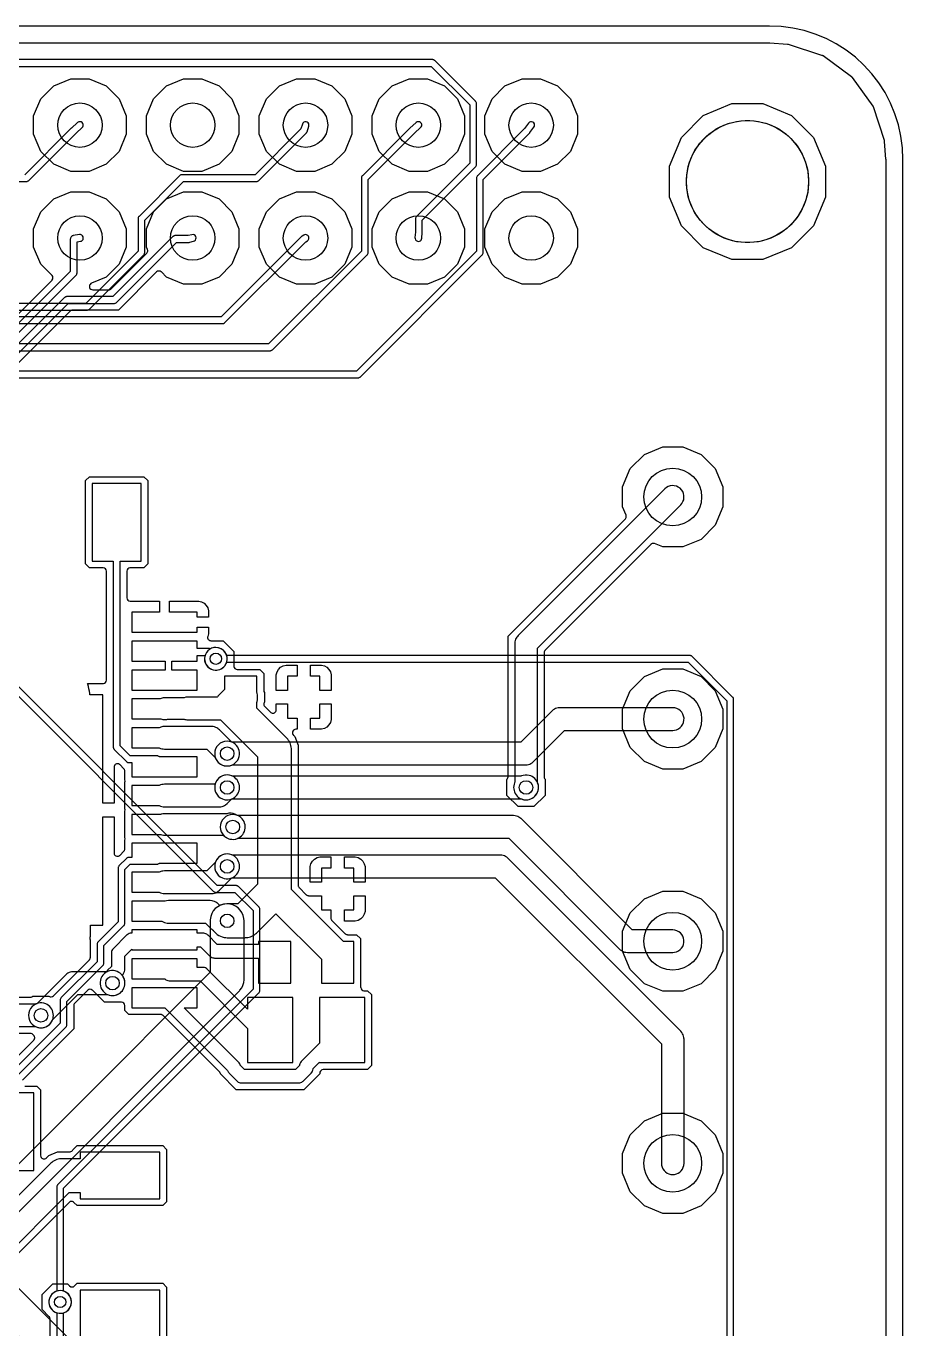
# Model space of a CAD drawing. Header units: inches. Extents: x 0 to 2.56, y 0 to 2.2.
# Drawn here: x 1.782 to 2.559, y 1.05 to 2.205 of the extents above; entities that cross this region are included whole.
import ezdxf

# ---------------------------------------------------------------- set-up
doc = ezdxf.new("R2010")
doc.units = ezdxf.units.IN

msp = doc.modelspace()

# ---------------------------------------------------------------- linework, layer by layer
at = {"layer": '16_copper_24V'}
msp.add_lwpolyline([(2.0099, 0.8513), (1.7412, 1.12), (1.9706, 1.3494), (1.971, 1.3498), (1.9714, 1.3502, 0.172152), (1.975, 1.3596), (1.975, 1.3597), (1.975, 1.3598), (1.975, 1.36), (1.975, 1.4118), (1.9749, 1.4138, 0.906837), (1.945, 1.4128), (1.945, 1.4118), (1.945, 1.3662), (1.7101, 1.1313), (1.7101, 1.1313, 0.453094), (1.7101, 1.1087), (1.7101, 1.1087), (1.9887, 0.8301)], format="xyb", dxfattribs=at)
at = {"layer": '16_copper_GPIO12_PWM0'}
msp.add_lwpolyline([(1.614, 2.067), (1.782, 2.067), (1.7823, 2.067), (1.7827, 2.0671, 0.087654), (1.7836, 2.0675), (1.7838, 2.0677), (1.7841, 2.0679), (1.8261, 2.1098), (1.8315, 2.1147), (1.8321, 2.1153, 0.866052), (1.8275, 2.1192), (1.822, 2.1142), (1.8219, 2.1142), (1.8219, 2.1141), (1.7808, 2.073)], format="xyb", dxfattribs=at)
at = {"layer": '16_copper_GPIO16'}
msp.add_lwpolyline([(1.3955, 1.953), (1.836, 1.953), (1.8363, 1.953), (1.8367, 1.9531, 0.087654), (1.8376, 1.9535), (1.8378, 1.9537), (1.8381, 1.9539), (1.8861, 2.0019), (1.8863, 2.0021), (1.8865, 2.0024, 0.087651), (1.8869, 2.0034), (1.887, 2.0037), (1.887, 2.004), (1.887, 2.0328), (1.9212, 2.067), (1.986, 2.067), (1.9863, 2.067), (1.9867, 2.0671, 0.087654), (1.9876, 2.0675), (1.9878, 2.0677), (1.9881, 2.0679), (2.0301, 2.1099), (2.0303, 2.1101), (2.0305, 2.1104, 0.019243), (2.0306, 2.1106), (2.0307, 2.1108), (2.0309, 2.1111), (2.0324, 2.116), (2.0325, 2.1169, 0.866042), (2.0267, 2.1178), (2.0254, 2.1136), (1.9848, 2.073), (1.92, 2.073), (1.9197, 2.073), (1.9193, 2.0729, 0.087654), (1.9184, 2.0725), (1.9182, 2.0723), (1.9179, 2.0721), (1.8819, 2.0361), (1.8817, 2.0359), (1.8815, 2.0356, 0.087651), (1.8811, 2.0346), (1.881, 2.0343), (1.881, 2.034), (1.881, 2.0052), (1.8348, 1.959), (1.3955, 1.959)], format="xyb", dxfattribs=at)
at = {"layer": '16_copper_GPIO19'}
msp.add_lwpolyline([(1.4832, 1.941), (1.956, 1.941), (1.9563, 1.941), (1.9567, 1.9411, 0.087654), (1.9576, 1.9415), (1.9578, 1.9417), (1.9581, 1.9419), (2.0299, 2.0136), (2.0311, 2.0144), (2.0317, 2.0149), (2.0322, 2.0156, 0.548403), (2.0296, 2.0199), (2.0287, 2.0198), (2.028, 2.0195), (2.0264, 2.0186), (2.0262, 2.0184), (2.0259, 2.0181), (1.9548, 1.947), (1.482, 1.947)], format="xyb", dxfattribs=at)
at = {"layer": '16_copper_GPIO20'}
msp.add_lwpolyline([(1.4772, 1.917), (1.998, 1.917), (1.9983, 1.917), (1.9987, 1.9171, 0.087654), (1.9996, 1.9175), (1.9998, 1.9177), (2.0001, 1.9179), (2.0841, 2.0019), (2.0843, 2.0021), (2.0845, 2.0024, 0.087651), (2.0849, 2.0034), (2.085, 2.0037), (2.085, 2.004), (2.085, 2.0688), (2.1261, 2.1098), (2.1315, 2.1147), (2.1321, 2.1153, 0.866052), (2.1275, 2.1192), (2.122, 2.1142), (2.1219, 2.1142), (2.1219, 2.1141), (2.0799, 2.0721), (2.0797, 2.0719), (2.0795, 2.0716, 0.087651), (2.0791, 2.0706), (2.079, 2.0703), (2.079, 2.07), (2.079, 2.0052), (1.9968, 1.923), (1.476, 1.923)], format="xyb", dxfattribs=at)
at = {"layer": '16_copper_GPIO21'}
msp.add_lwpolyline([(1.5995, 1.893), (2.076, 1.893), (2.0763, 1.893), (2.0767, 1.8931, 0.087654), (2.0776, 1.8935), (2.0778, 1.8937), (2.0781, 1.8939), (2.1861, 2.0019), (2.1863, 2.0021), (2.1865, 2.0024, 0.087651), (2.1869, 2.0034), (2.187, 2.0037), (2.187, 2.004), (2.187, 2.0688), (2.2281, 2.1099), (2.2283, 2.1101), (2.2284, 2.1103), (2.232, 2.1152), (2.2324, 2.1159, 0.866055), (2.2271, 2.1187), (2.2237, 2.1139), (2.1819, 2.0721), (2.1817, 2.0719), (2.1815, 2.0716, 0.087651), (2.1811, 2.0706), (2.181, 2.0703), (2.181, 2.07), (2.181, 2.0052), (2.0748, 1.899), (1.5995, 1.899)], format="xyb", dxfattribs=at)
at = {"layer": '16_copper_GPIO26'}
msp.add_lwpolyline([(1.5995, 2.169), (2.1408, 2.169), (2.175, 2.1348), (2.175, 2.0832), (2.1279, 2.0361), (2.1277, 2.0359), (2.1275, 2.0356, 0.087651), (2.1271, 2.0346), (2.127, 2.0343), (2.127, 2.034), (2.127, 2.0221), (2.1265, 2.0172), (2.1266, 2.0164, 0.374456), (2.1297, 2.0139), (2.1305, 2.0141, 0.291656), (2.1325, 2.0167), (2.133, 2.0217), (2.133, 2.0219), (2.133, 2.022), (2.133, 2.0328), (2.1801, 2.0799), (2.1803, 2.0801), (2.1805, 2.0804, 0.087651), (2.1809, 2.0814), (2.181, 2.0817), (2.181, 2.082), (2.181, 2.136), (2.181, 2.1363), (2.1809, 2.1367, 0.087654), (2.1805, 2.1376), (2.1803, 2.1378), (2.1801, 2.1381), (2.1441, 2.1741), (2.1439, 2.1743), (2.1436, 2.1745, 0.087651), (2.1426, 2.1749), (2.1423, 2.175), (2.142, 2.175), (1.5995, 2.175)], format="xyb", dxfattribs=at)
at = {"layer": '16_copper_N9'}
msp.add_lwpolyline([(1.8229, 1.3666), (1.8221, 1.3665, 0.118891), (1.8178, 1.3647), (1.8166, 1.3637), (1.8166, 1.3637), (1.8166, 1.3637), (1.7912, 1.3383), (1.7908, 1.3382, 1), (1.7992, 1.3178), (1.8008, 1.3186, 0.158385), (1.8052, 1.3238), (1.8053, 1.3242), (1.8278, 1.3466), (1.8538, 1.3466), (1.8541, 1.3464, 1), (1.8626, 1.3668), (1.8609, 1.3674, 0.158384), (1.8541, 1.3668), (1.8538, 1.3666), (1.8236, 1.3666)], format="xyb", close=True, dxfattribs=at)
at = {"layer": '16_copper_PB0'}
msp.add_lwpolyline([(1.7439, 1.6419), (1.9479, 1.4379), (1.9481, 1.4377), (1.9484, 1.4375, 0.087651), (1.9494, 1.4371), (1.9497, 1.437), (1.95, 1.437), (1.9668, 1.437), (1.983, 1.4208), (1.983, 1.3512), (1.8099, 1.1781), (1.8097, 1.1779), (1.8095, 1.1776, 0.087651), (1.8091, 1.1766), (1.809, 1.1763), (1.809, 1.176), (1.809, 1.0835), (1.8082, 1.0833, 0.85408), (1.8128, 1.064), (1.8143, 1.0642, 0.726542), (1.8158, 1.0833), (1.815, 1.0835), (1.815, 1.1748), (1.9881, 1.3479), (1.9883, 1.3481), (1.9885, 1.3484, 0.087651), (1.9889, 1.3494), (1.989, 1.3497), (1.989, 1.35), (1.989, 1.422), (1.989, 1.4223), (1.9889, 1.4227, 0.087654), (1.9885, 1.4236), (1.9883, 1.4238), (1.9881, 1.4241), (1.9701, 1.4421), (1.9699, 1.4423), (1.9696, 1.4425, 0.087651), (1.9686, 1.4429), (1.9683, 1.443), (1.968, 1.443), (1.9512, 1.443), (1.749, 1.6452)], format="xyb", dxfattribs=at)
at = {"layer": '16_copper_RAOUT1'}
msp.add_lwpolyline([(2.3565, 1.187, 0.369468), (2.365, 1.1969), (2.365, 1.3069), (2.3649, 1.3077), (2.3649, 1.3084, 0.118891), (2.3631, 1.3128), (2.3621, 1.314), (2.3621, 1.314), (2.3621, 1.314), (2.209, 1.4671), (2.2084, 1.4676), (2.2078, 1.4681, 0.118893), (2.2035, 1.4699), (2.2019, 1.47, 0.000218), (2.2019, 1.47), (1.9646, 1.47), (1.9642, 1.4702, 1), (1.9558, 1.4498), (1.9574, 1.4493, 0.158384), (1.9642, 1.4498), (1.9646, 1.45), (2.1977, 1.45), (2.345, 1.3027), (2.345, 1.1969), (2.3451, 1.1953, 0.36847), (2.355, 1.1869)], format="xyb", close=True, dxfattribs=at)
at = {"layer": '16_copper_RAOUT2'}
msp.add_lwpolyline([(2.3566, 1.3839, 0.924472), (2.355, 1.4037), (2.3191, 1.4037), (2.2208, 1.5021), (2.2202, 1.5026), (2.2196, 1.5031, 0.118893), (2.2153, 1.5049), (2.2137, 1.505, 0.000218), (2.2137, 1.505), (1.9696, 1.505), (1.9692, 1.5052, 1), (1.9608, 1.4848), (1.9624, 1.4843, 0.158384), (1.9692, 1.4848), (1.9696, 1.485), (2.2096, 1.485), (2.3079, 1.3867), (2.3085, 1.3862), (2.3091, 1.3857, 0.118893), (2.3134, 1.3839), (2.315, 1.3837, 0.000218), (2.315, 1.3837), (2.355, 1.3837)], format="xyb", close=True, dxfattribs=at)
at = {"layer": '16_copper_RBOUT1'}
msp.add_lwpolyline([(2.2542, 1.6005), (2.2535, 1.6005, 0.118891), (2.2491, 1.5987), (2.2479, 1.5977), (2.2479, 1.5977), (2.2479, 1.5977), (2.2203, 1.57), (1.9646, 1.57), (1.9642, 1.5702, 1), (1.9558, 1.5498), (1.9574, 1.5493, 0.158384), (1.9642, 1.5498), (1.9646, 1.55), (2.2244, 1.55), (2.2252, 1.5501), (2.2259, 1.5501, 0.118891), (2.2303, 1.5519), (2.2315, 1.5529), (2.2315, 1.5529), (2.2315, 1.5529), (2.2591, 1.5806), (2.355, 1.5806), (2.3566, 1.5807, 0.924472), (2.355, 1.6006), (2.255, 1.6006)], format="xyb", close=True, dxfattribs=at)
at = {"layer": '16_copper_RBOUT2'}
msp.add_lwpolyline([(1.9626, 1.5193), (1.9642, 1.5198), (1.9646, 1.52), (2.2204, 1.52), (2.2208, 1.5198, 1), (2.2292, 1.5402), (2.2276, 1.5407, 0.158384), (2.2208, 1.5402), (2.2204, 1.54), (1.9646, 1.54), (1.9642, 1.5402, 1), (1.9558, 1.5198), (1.9574, 1.5193, 0.078702), (1.9609, 1.519)], format="xyb", close=True, dxfattribs=at)
at = {"layer": '16_copper_RVREF'}
msp.add_lwpolyline([(2.409, 0.984), (2.409, 1.608), (2.409, 1.6083), (2.4089, 1.6087, 0.087654), (2.4085, 1.6096), (2.4083, 1.6098), (2.4081, 1.6101), (2.3721, 1.6461), (2.3719, 1.6463), (2.3716, 1.6465, 0.087651), (2.3706, 1.6469), (2.3703, 1.647), (2.37, 1.647), (1.9595, 1.647), (1.9593, 1.6478, 1), (1.9407, 1.6402), (1.9414, 1.6388, 0.6128), (1.9593, 1.6402), (1.9595, 1.641), (2.3688, 1.641), (2.403, 1.6068), (2.403, 0.9852)], format="xyb", dxfattribs=at)
at = {"layer": '1_copper_24V'}
msp.add_lwpolyline([(2.0723, 1.3935), (2.0631, 1.3935), (2.017, 1.4396), (2.017, 1.44), (2.017, 1.5633), (2.017, 1.5639), (2.017, 1.5645, 0.172129), (2.0129, 1.5737), (2.0128, 1.5738), (2.0128, 1.5738), (2.0127, 1.5739), (1.9864, 1.6002), (1.9864, 1.6057), (1.9865, 1.606, 0.128807), (1.9866, 1.6136), (1.9864, 1.6142), (1.9864, 1.6285), (1.9577, 1.6285), (1.9577, 1.6168), (1.9531, 1.6123), (1.9526, 1.6117), (1.9522, 1.6112, 0.008397), (1.9518, 1.6108), (1.9514, 1.6102), (1.9513, 1.61), (1.925, 1.61), (1.9234, 1.6099), (1.9219, 1.6095), (1.9219, 1.6095), (1.9049, 1.6095), (1.9046, 1.6095), (1.9043, 1.6095, 0.102147), (1.9005, 1.6084), (1.8754, 1.6084), (1.8754, 1.5907), (1.9011, 1.5907), (1.902, 1.5904, 0.121327), (1.9065, 1.5903), (1.9072, 1.5905), (1.9219, 1.5905), (1.9219, 1.5905, 0.079497), (1.925, 1.59), (1.9542, 1.59), (1.987, 1.5571), (1.987, 1.4443), (1.9696, 1.4268), (1.96, 1.4268), (1.9581, 1.4267, 0.064138), (1.9544, 1.4257), (1.9536, 1.4254), (1.9521, 1.4268), (1.9515, 1.4273), (1.951, 1.4278, 0.118893), (1.9466, 1.4296), (1.9451, 1.4297, 0.000218), (1.9451, 1.4297), (1.908, 1.4297), (1.9064, 1.4296), (1.9052, 1.4293), (1.8754, 1.4293), (1.8754, 1.4116), (1.9022, 1.4116), (1.9034, 1.4108, 0.119113), (1.908, 1.4097), (1.9409, 1.4097), (1.9459, 1.4048), (1.9465, 1.4043), (1.947, 1.4038, 0.0004), (1.947, 1.4038), (1.9476, 1.4034), (1.9477, 1.4033, 0.228007), (1.959, 1.3969), (1.96, 1.3968), (1.9758, 1.3968), (1.9764, 1.3969), (1.977, 1.3969, 0.172129), (1.9862, 1.401), (1.9863, 1.4011), (1.9863, 1.4011), (1.9864, 1.4012), (2.0032, 1.418), (2.0436, 1.3777), (2.0436, 1.3565), (2.0723, 1.3565)], format="xyb", close=True, dxfattribs=at)
msp.add_lwpolyline([(1.758, 1.1089), (1.8201, 1.171), (1.8296, 1.171), (1.8296, 1.1654), (1.9004, 1.1654), (1.9004, 1.2067), (1.8296, 1.2067), (1.8296, 1.201), (1.8139, 1.201), (1.8133, 1.201), (1.8127, 1.201, 0.172129), (1.8036, 1.1969), (1.8035, 1.1968), (1.8034, 1.1967), (1.8033, 1.1966), (1.7412, 1.1346)], format="xyb", dxfattribs=at)
at = {"layer": '1_copper_GND'}
for points in [[(2.5441, 0.1181), (2.5441, 2.0866), (2.544, 2.0867), (2.544, 2.0868), (2.5428, 2.1025), (2.5427, 2.1028), (2.5427, 2.1032), (2.533, 2.133), (2.533, 2.133), (2.533, 2.1331), (2.5328, 2.1335), (2.5326, 2.1338, 0.006887), (2.5326, 2.1338), (2.5142, 2.1592), (2.5141, 2.1592), (2.5141, 2.1593), (2.5138, 2.1596), (2.5136, 2.1598, 0.006878), (2.5135, 2.1598), (2.4882, 2.1782), (2.4881, 2.1783), (2.4881, 2.1783), (2.4877, 2.1785), (2.4874, 2.1786, 0.00688), (2.4873, 2.1787), (2.4575, 2.1883), (2.4572, 2.1884), (2.4568, 2.1885), (2.4412, 2.1897), (2.4411, 2.1897), (2.4409, 2.1897), (1.6021, 2.1897)], [(1.605, 1.7797), (1.8048, 1.9795), (1.8049, 1.9797, 0.39257), (1.8048, 1.9837), (1.7948, 1.9937), (1.7885, 2.0088), (1.7885, 2.0251), (1.7948, 2.0402), (1.8063, 2.0517), (1.8214, 2.0579), (1.8377, 2.0579), (1.8528, 2.0517), (1.8643, 2.0402), (1.8705, 2.0251), (1.8705, 2.0088), (1.8643, 1.9937), (1.8528, 1.9822), (1.8397, 1.9768), (1.8395, 1.9766), (1.8392, 1.9765, 0.747777), (1.8409, 1.971), (1.855, 1.971), (1.8554, 1.971), (1.8557, 1.9711, 0.087654), (1.8567, 1.9715), (1.8569, 1.9717), (1.8572, 1.9719), (1.8887, 2.0035), (1.8888, 2.0035), (1.8888, 2.0035, 0.218356), (1.8896, 2.0059), (1.8895, 2.0063), (1.8894, 2.0066, 0.007894), (1.8894, 2.0067), (1.8885, 2.0088), (1.8885, 2.0251), (1.8948, 2.0402), (1.9063, 2.0517), (1.9214, 2.0579), (1.9377, 2.0579), (1.9528, 2.0517), (1.9643, 2.0402), (1.9705, 2.0251), (1.9705, 2.0088), (1.9643, 1.9937), (1.9528, 1.9822), (1.9377, 1.9759), (1.9214, 1.9759), (1.9063, 1.9822), (1.9017, 1.9868), (1.9015, 1.9869, 0.39257), (1.8975, 1.9868), (1.8637, 1.953), (1.823, 1.953), (1.8226, 1.953), (1.8223, 1.9529, 0.087654), (1.8213, 1.9525), (1.8213, 1.9525), (1.8211, 1.9523), (1.8208, 1.9521), (1.6361, 1.7673)], [(1.7413, 1.344), (1.7857, 1.344), (1.786, 1.344), (1.7864, 1.3441, 0.004808), (1.7873, 1.3445), (1.7876, 1.3447), (1.7878, 1.3449), (1.788, 1.345), (1.8021, 1.345), (1.8021, 1.345, 0.371209), (1.806, 1.3453), (1.8379, 1.3772), (1.8381, 1.3775), (1.8383, 1.3777, 0.087651), (1.8387, 1.3787), (1.8387, 1.379), (1.8388, 1.3793), (1.8388, 1.395), (1.8387, 1.3953, 0.002086), (1.8387, 1.3957), (1.8387, 1.3957), (1.8387, 1.396), (1.8387, 1.3974), (1.8388, 1.3981), (1.8388, 1.3984), (1.8388, 1.3988), (1.8388, 1.408), (1.8498, 1.408), (1.8498, 1.504), (1.8598, 1.504), (1.8598, 1.472), (1.8598, 1.4719), (1.8598, 1.4717, 0.54841), (1.8643, 1.4694), (1.8645, 1.4696), (1.8648, 1.4697, 0.015772), (1.8649, 1.4698), (1.8685, 1.4735), (1.8687, 1.4737), (1.8689, 1.474, 0.087651), (1.8693, 1.4749), (1.8694, 1.4752), (1.8694, 1.4756), (1.8694, 1.4833), (1.8694, 1.4834, 0.167196), (1.8694, 1.4855), (1.8694, 1.4855), (1.8694, 1.5089), (1.8694, 1.509, 0.167196), (1.8694, 1.5111), (1.8694, 1.5111), (1.8694, 1.5345), (1.8694, 1.5346, 0.167196), (1.8694, 1.5366), (1.8694, 1.5367), (1.8694, 1.5444), (1.8694, 1.5448), (1.8693, 1.5451, 0.087654), (1.8689, 1.546), (1.8687, 1.5463), (1.8685, 1.5465), (1.8649, 1.5502), (1.8648, 1.5502), (1.8648, 1.5503), (1.8645, 1.5504), (1.8644, 1.5505), (1.8644, 1.5506), (1.8642, 1.5507, 0.018636), (1.864, 1.5508), (1.8637, 1.5509), (1.8637, 1.5509), (1.8636, 1.5509), (1.8636, 1.5509), (1.8634, 1.551, 0.237958), (1.8608, 1.5503), (1.8606, 1.55), (1.8606, 1.55), (1.8605, 1.55), (1.8605, 1.5499), (1.8604, 1.5498, 0.018633), (1.8603, 1.5496), (1.8601, 1.5493), (1.8601, 1.5492), (1.8601, 1.5492), (1.86, 1.5491, 0.018634), (1.8599, 1.5488), (1.8599, 1.5486), (1.8598, 1.5484), (1.8598, 1.5483), (1.8598, 1.5482, 0.01577), (1.8598, 1.548), (1.8598, 1.516), (1.8498, 1.516), (1.8498, 1.612), (1.8384, 1.612), (1.8384, 1.6122), (1.8383, 1.6132, 0.042374), (1.8364, 1.6215), (1.8362, 1.622), (1.8501, 1.622), (1.8503, 1.622, 0.392588), (1.8531, 1.625), (1.8531, 1.7216), (1.8531, 1.7218, 0.392588), (1.8501, 1.7246), (1.8379, 1.7246), (1.8344, 1.7281), (1.8344, 1.8019), (1.8379, 1.8054), (1.8862, 1.8054), (1.8897, 1.8019), (1.8897, 1.7281), (1.8862, 1.7246), (1.8741, 1.7246), (1.8739, 1.7245, 0.392588), (1.8711, 1.7216), (1.8711, 1.6982), (1.8711, 1.698, 0.392588), (1.8741, 1.6952), (1.9, 1.6952), (1.9, 1.6852), (1.8754, 1.6852), (1.8754, 1.6675), (1.9335, 1.6675), (1.9335, 1.6719), (1.9435, 1.6719), (1.9435, 1.6662), (1.9428, 1.6638, 0.493158), (1.9457, 1.66), (1.9566, 1.66), (1.966, 1.6506), (1.966, 1.6375), (1.966, 1.6373, 0.392588), (1.969, 1.6345), (1.9889, 1.6345), (1.9924, 1.631), (1.9924, 1.6163), (1.9924, 1.6161), (1.9924, 1.6159, 0.051073), (1.9926, 1.6151), (1.993, 1.6142), (1.993, 1.6058), (1.9927, 1.605, 0.229623), (1.9929, 1.6024), (1.9931, 1.602), (1.9933, 1.6018, 0.007882), (1.9934, 1.6017), (1.9985, 1.5966), (1.9986, 1.5965), (1.9986, 1.5965, 0.54841), (2.0035, 1.5979), (2.0035, 1.5983), (2.0036, 1.5985, 0.015781), (2.0036, 1.5987), (2.0036, 1.604), (2.0136, 1.604), (2.0136, 1.5915), (2.022, 1.5915), (2.022, 1.5815), (2.0208, 1.5815, 0.572909), (2.0182, 1.577), (2.0184, 1.5768), (2.0186, 1.5765, 0.010138), (2.0187, 1.5764), (2.0199, 1.5752), (2.023, 1.5675), (2.023, 1.4433), (2.0231, 1.4429), (2.0231, 1.4426, 0.087654), (2.0235, 1.4416), (2.0237, 1.4414), (2.0239, 1.4412), (2.0302, 1.4349), (2.0305, 1.4347), (2.0307, 1.4345, 0.087664), (2.0317, 1.4341), (2.032, 1.434), (2.0323, 1.434), (2.0436, 1.434), (2.0436, 1.4215), (2.052, 1.4215), (2.052, 1.4144), (2.052, 1.414), (2.052, 1.4137, 0.087654), (2.0524, 1.4127), (2.0526, 1.4125), (2.0528, 1.4122), (2.0647, 1.4004), (2.065, 1.4002), (2.0652, 1.4, 0.087651), (2.0662, 1.3996), (2.0665, 1.3996), (2.0668, 1.3995), (2.0748, 1.3995), (2.0783, 1.396), (2.0783, 1.3529), (2.0784, 1.3527, 0.392588), (2.0813, 1.3499), (2.0845, 1.3499), (2.088, 1.3464), (2.088, 1.2836), (2.0845, 1.2801), (2.0452, 1.2801), (2.045, 1.28, 0.334879), (2.0423, 1.2777), (2.0422, 1.2775, 0.02217), (2.0422, 1.2771), (2.0422, 1.2761), (2.0281, 1.2621), (1.9681, 1.2621), (1.954, 1.2762), (1.954, 1.2762), (1.954, 1.2765, 0.087654), (1.9536, 1.2775), (1.9534, 1.2777), (1.9532, 1.278), (1.9032, 1.3279), (1.9029, 1.3281), (1.9027, 1.3283, 0.087651), (1.9017, 1.3287), (1.9014, 1.3288), (1.9011, 1.3288), (1.8729, 1.3288), (1.8694, 1.3323), (1.8694, 1.3366), (1.8694, 1.3369, 0.392588), (1.8664, 1.3396), (1.8513, 1.3396), (1.8407, 1.3503), (1.8405, 1.3504, 0.39257), (1.8364, 1.3503), (1.8249, 1.3387), (1.8247, 1.3384), (1.8245, 1.3382, 0.087651), (1.8241, 1.3372), (1.824, 1.3369), (1.824, 1.3366), (1.824, 1.316), (1.7786, 1.2706)], [(1.7581, 1.2755), (1.7886, 1.3061), (1.7888, 1.3063, 0.125351), (1.7894, 1.3076), (1.7895, 1.3078, 0.18632), (1.7886, 1.3103), (1.7878, 1.3111, 0.144304), (1.7863, 1.3119), (1.7861, 1.312), (1.7857, 1.312), (1.7558, 1.312)], [(1.7807, 1.2654), (1.7912, 1.2654), (1.7947, 1.2619), (1.7947, 1.2038), (1.7948, 1.2037), (1.7947, 1.2036, 0.548403), (1.7992, 1.2012), (1.7995, 1.2014), (1.7997, 1.2015, 0.01578), (1.7999, 1.2017), (1.802, 1.2038), (1.8097, 1.207), (1.8206, 1.207), (1.8208, 1.2071, 0.246563), (1.8233, 1.2088), (1.8234, 1.209), (1.8271, 1.2127), (1.9029, 1.2127), (1.9064, 1.2092), (1.9064, 1.1629), (1.9029, 1.1594), (1.8271, 1.1594), (1.8241, 1.1623), (1.824, 1.1624, 0.39257), (1.8199, 1.1623), (1.7593, 1.1017)], [(1.803, 0.911), (1.803, 1.0591), (1.803, 1.0594), (1.803, 1.0594), (1.8029, 1.0595), (1.8029, 1.0598, 0.087654), (1.8025, 1.0608), (1.8023, 1.061), (1.8021, 1.0613), (1.796, 1.0674), (1.796, 1.0806), (1.8054, 1.09), (1.8186, 1.09), (1.8204, 1.0882, 0.414214), (1.8247, 1.0882), (1.8271, 1.0906), (1.9029, 1.0906), (1.9064, 1.0871), (1.9064, 1.0408)]]:
    msp.add_lwpolyline(points, format="xyb", dxfattribs=at)
for points in [[(1.8214, 2.0759), (1.8063, 2.0822), (1.7948, 2.0937), (1.7885, 2.1088), (1.7885, 2.1251), (1.7948, 2.1402), (1.8063, 2.1517), (1.8214, 2.1579), (1.8377, 2.1579), (1.8528, 2.1517), (1.8643, 2.1402), (1.8705, 2.1251), (1.8705, 2.1088), (1.8643, 2.0937), (1.8528, 2.0822), (1.8377, 2.0759)], [(1.9214, 2.0759), (1.9063, 2.0822), (1.8948, 2.0937), (1.8885, 2.1088), (1.8885, 2.1251), (1.8948, 2.1402), (1.9063, 2.1517), (1.9214, 2.1579), (1.9377, 2.1579), (1.9528, 2.1517), (1.9643, 2.1402), (1.9705, 2.1251), (1.9705, 2.1088), (1.9643, 2.0937), (1.9528, 2.0822), (1.9377, 2.0759)], [(2.0214, 2.0759), (2.0063, 2.0822), (1.9948, 2.0937), (1.9885, 2.1088), (1.9885, 2.1251), (1.9948, 2.1402), (2.0063, 2.1517), (2.0214, 2.1579), (2.0377, 2.1579), (2.0528, 2.1517), (2.0643, 2.1402), (2.0705, 2.1251), (2.0705, 2.1088), (2.0643, 2.0937), (2.0528, 2.0822), (2.0377, 2.0759)], [(2.1214, 2.0759), (2.1063, 2.0822), (2.0948, 2.0937), (2.0885, 2.1088), (2.0885, 2.1251), (2.0948, 2.1402), (2.1063, 2.1517), (2.1214, 2.1579), (2.1377, 2.1579), (2.1528, 2.1517), (2.1643, 2.1402), (2.1705, 2.1251), (2.1705, 2.1088), (2.1643, 2.0937), (2.1528, 2.0822), (2.1377, 2.0759)], [(2.2214, 2.0759), (2.2063, 2.0822), (2.1948, 2.0937), (2.1885, 2.1088), (2.1885, 2.1251), (2.1948, 2.1402), (2.2063, 2.1517), (2.2214, 2.1579), (2.2377, 2.1579), (2.2528, 2.1517), (2.2643, 2.1402), (2.2705, 2.1251), (2.2705, 2.1088), (2.2643, 2.0937), (2.2528, 2.0822), (2.2377, 2.0759)], [(2.4075, 1.9978), (2.3821, 2.0083), (2.3627, 2.0278), (2.3521, 2.0532), (2.3521, 2.0807), (2.3627, 2.1061), (2.3821, 2.1255), (2.4075, 2.1361), (2.435, 2.1361), (2.4604, 2.1255), (2.4799, 2.1061), (2.4904, 2.0807), (2.4904, 2.0532), (2.4799, 2.0278), (2.4604, 2.0083), (2.435, 1.9978)], [(2.0214, 1.9759), (2.0063, 1.9822), (1.9948, 1.9937), (1.9885, 2.0088), (1.9885, 2.0251), (1.9948, 2.0402), (2.0063, 2.0517), (2.0214, 2.0579), (2.0377, 2.0579), (2.0528, 2.0517), (2.0643, 2.0402), (2.0705, 2.0251), (2.0705, 2.0088), (2.0643, 1.9937), (2.0528, 1.9822), (2.0377, 1.9759)], [(2.1214, 1.9759), (2.1063, 1.9822), (2.0948, 1.9937), (2.0885, 2.0088), (2.0885, 2.0251), (2.0948, 2.0402), (2.1063, 2.0517), (2.1214, 2.0579), (2.1377, 2.0579), (2.1528, 2.0517), (2.1643, 2.0402), (2.1705, 2.0251), (2.1705, 2.0088), (2.1643, 1.9937), (2.1528, 1.9822), (2.1377, 1.9759)], [(2.2214, 1.9759), (2.2063, 1.9822), (2.1948, 1.9937), (2.1885, 2.0088), (2.1885, 2.0251), (2.1948, 2.0402), (2.2063, 2.0517), (2.2214, 2.0579), (2.2377, 2.0579), (2.2528, 2.0517), (2.2643, 2.0402), (2.2705, 2.0251), (2.2705, 2.0088), (2.2643, 1.9937), (2.2528, 1.9822), (2.2377, 1.9759)], [(1.9335, 1.6808), (1.9335, 1.6852), (1.9089, 1.6852), (1.9089, 1.6952), (1.9348, 1.6952), (1.9373, 1.6945), (1.9396, 1.6932), (1.9415, 1.6913), (1.9428, 1.6891), (1.9435, 1.6865), (1.9435, 1.6808)], [(2.0036, 1.616), (2.0036, 1.6298), (2.0043, 1.6324), (2.0056, 1.6346), (2.0074, 1.6365), (2.0097, 1.6378), (2.0123, 1.6385), (2.022, 1.6385), (2.022, 1.6285), (2.0136, 1.6285), (2.0136, 1.616)], [(2.0423, 1.616), (2.0423, 1.6285), (2.034, 1.6285), (2.034, 1.6385), (2.0436, 1.6385), (2.0462, 1.6378), (2.0485, 1.6365), (2.0503, 1.6346), (2.0516, 1.6324), (2.0523, 1.6298), (2.0523, 1.616)], [(2.3462, 1.5462), (2.3299, 1.553), (2.3174, 1.5654), (2.3106, 1.5818), (2.3106, 1.5994), (2.3174, 1.6157), (2.3299, 1.6282), (2.3462, 1.635), (2.3638, 1.635), (2.3801, 1.6282), (2.3926, 1.6157), (2.3994, 1.5994), (2.3994, 1.5818), (2.3926, 1.5654), (2.3801, 1.553), (2.3638, 1.5462)], [(2.034, 1.5815), (2.034, 1.5915), (2.0423, 1.5915), (2.0423, 1.604), (2.0523, 1.604), (2.0523, 1.5902), (2.0516, 1.5876), (2.0503, 1.5854), (2.0485, 1.5835), (2.0462, 1.5822), (2.0436, 1.5815)], [(2.0336, 1.446), (2.0336, 1.4598), (2.0343, 1.4624), (2.0356, 1.4646), (2.0374, 1.4665), (2.0397, 1.4678), (2.0423, 1.4685), (2.052, 1.4685), (2.052, 1.4585), (2.0436, 1.4585), (2.0436, 1.446)], [(2.0723, 1.446), (2.0723, 1.4585), (2.064, 1.4585), (2.064, 1.4685), (2.0736, 1.4685), (2.0762, 1.4678), (2.0785, 1.4665), (2.0803, 1.4646), (2.0816, 1.4624), (2.0823, 1.4598), (2.0823, 1.446)], [(2.064, 1.4115), (2.064, 1.4215), (2.0723, 1.4215), (2.0723, 1.434), (2.0823, 1.434), (2.0823, 1.4202), (2.0816, 1.4176), (2.0803, 1.4154), (2.0785, 1.4135), (2.0762, 1.4122), (2.0736, 1.4115)], [(2.3462, 1.3494), (2.3299, 1.3561), (2.3174, 1.3686), (2.3106, 1.3849), (2.3106, 1.4026), (2.3174, 1.4189), (2.3299, 1.4314), (2.3462, 1.4381), (2.3638, 1.4381), (2.3801, 1.4314), (2.3926, 1.4189), (2.3994, 1.4026), (2.3994, 1.3849), (2.3926, 1.3686), (2.3801, 1.3561), (2.3638, 1.3494)], [(2.3462, 1.1525), (2.3299, 1.1593), (2.3174, 1.1717), (2.3106, 1.1881), (2.3106, 1.2057), (2.3174, 1.222), (2.3299, 1.2345), (2.3462, 1.2413), (2.3638, 1.2413), (2.3801, 1.2345), (2.3926, 1.222), (2.3994, 1.2057), (2.3994, 1.1881), (2.3926, 1.1717), (2.3801, 1.1593), (2.3638, 1.1525)]]:
    msp.add_lwpolyline(points, close=True, dxfattribs=at)
msp.add_lwpolyline([(2.218, 1.513), (2.208, 1.523), (2.208, 1.537), (2.2081, 1.5372, 0.144304), (2.2089, 1.5387), (2.209, 1.5389), (2.209, 1.5393), (2.209, 1.6641), (2.313, 1.7681), (2.313, 1.7681), (2.3131, 1.7681, 0.218345), (2.3138, 1.7705), (2.3137, 1.7709), (2.3137, 1.7712, 0.007884), (2.3136, 1.7713), (2.3106, 1.7786), (2.3106, 1.7963), (2.3174, 1.8126), (2.3299, 1.8251), (2.3462, 1.8318), (2.3638, 1.8318), (2.3801, 1.8251), (2.3926, 1.8126), (2.3994, 1.7963), (2.3994, 1.7786), (2.3926, 1.7623), (2.3801, 1.7498), (2.3638, 1.7431), (2.3462, 1.7431), (2.3389, 1.7461), (2.3388, 1.7461), (2.3388, 1.7461, 0.218355), (2.3363, 1.7459), (2.3359, 1.7457), (2.3357, 1.7455, 0.007882), (2.3356, 1.7454), (2.2419, 1.6517), (2.2417, 1.6514), (2.2415, 1.6512, 0.087651), (2.2411, 1.6502), (2.241, 1.6499), (2.241, 1.6496), (2.241, 1.5393), (2.241, 1.539), (2.2411, 1.5386), (2.2411, 1.5385), (2.2411, 1.5384, 0.053914), (2.2415, 1.5377), (2.2417, 1.5374), (2.2419, 1.5372), (2.242, 1.537), (2.242, 1.523), (2.232, 1.513)], format="xyb", close=True, dxfattribs=at)
at = {"layer": '1_copper_GPIO13_PWM1'}
msp.add_lwpolyline([(1.629, 1.7688), (1.8192, 1.959), (1.86, 1.959), (1.8603, 1.959), (1.8607, 1.9591, 0.087654), (1.8616, 1.9595), (1.8618, 1.9597), (1.8621, 1.9599), (1.9152, 2.013), (1.926, 2.013), (1.9263, 2.013), (1.9268, 2.0131), (1.9303, 2.014), (1.9311, 2.0144, 0.866057), (1.9288, 2.0198), (1.9256, 2.019), (1.914, 2.019), (1.9137, 2.019), (1.9133, 2.0189, 0.087654), (1.9124, 2.0185), (1.9122, 2.0183), (1.9119, 2.0181), (1.8588, 1.965), (1.818, 1.965), (1.8177, 1.965), (1.8173, 1.9649, 0.087654), (1.8164, 1.9645), (1.8162, 1.9643), (1.8159, 1.9641), (1.6239, 1.7721)], format="xyb", dxfattribs=at)
at = {"layer": '1_copper_GPIO6'}
msp.add_lwpolyline([(1.617, 1.7748), (1.8261, 1.9839), (1.8263, 1.9841), (1.8265, 1.9844, 0.087651), (1.8269, 1.9854), (1.827, 1.9857), (1.827, 1.986), (1.827, 2.0135), (1.83, 2.014), (1.8308, 2.0142, 0.866048), (1.829, 2.0199), (1.8235, 2.019), (1.8231, 2.0188), (1.8227, 2.0187, 0.222933), (1.8211, 2.0168), (1.8211, 2.0165), (1.821, 2.016), (1.821, 1.9872), (1.6119, 1.7781)], format="xyb", dxfattribs=at)
at = {"layer": '1_copper_N1'}
msp.add_lwpolyline([(2.0234, 1.2681), (2.0236, 1.2681, 0.153128), (2.0269, 1.2694), (2.0274, 1.2698), (2.0344, 1.2768), (2.0346, 1.277), (2.0347, 1.2772, 0.153125), (2.0362, 1.2805), (2.0362, 1.2808), (2.0418, 1.2864), (2.0418, 1.2861), (2.082, 1.2861), (2.082, 1.3439), (2.0418, 1.3439), (2.0418, 1.3034), (2.0259, 1.2875), (2.0258, 1.2874), (2.0256, 1.2872, 0.101644), (2.0245, 1.2851), (2.0244, 1.2847), (2.0243, 1.2844, 0.015917), (2.0242, 1.2839), (2.0242, 1.2836), (2.0207, 1.2801), (1.9755, 1.2801), (1.9717, 1.2839), (1.9717, 1.2841), (1.9715, 1.2844, 0.06303), (1.9707, 1.2859), (1.9703, 1.2863), (1.9218, 1.3348), (1.9335, 1.3348), (1.9335, 1.3525), (1.8754, 1.3525), (1.8754, 1.3348), (1.9048, 1.3348), (1.9603, 1.2793), (1.9604, 1.2791), (1.9605, 1.2787, 0.069505), (1.9614, 1.2773), (1.9618, 1.2768), (1.9688, 1.2698), (1.969, 1.2697), (1.9691, 1.2695, 0.153125), (1.9724, 1.2681), (1.9731, 1.2681), (2.0232, 1.2681)], format="xyb", close=True, dxfattribs=at)
at = {"layer": '1_copper_N7'}
msp.add_lwpolyline([(2.0182, 1.3439), (1.978, 1.3439), (1.978, 1.3334), (1.9427, 1.3688), (1.9425, 1.3689), (1.9424, 1.3691, 0.153125), (1.9391, 1.3705), (1.9385, 1.3705), (1.9335, 1.3705), (1.9335, 1.3781), (1.8754, 1.3781), (1.8754, 1.3604), (1.9048, 1.3604), (1.9049, 1.3603, 0.172365), (1.9086, 1.3586), (1.9092, 1.3585), (1.936, 1.3585), (1.978, 1.3165), (1.978, 1.2861), (2.0182, 1.2861)], format="xyb", close=True, dxfattribs=at)
at = {"layer": '1_copper_N8'}
msp.add_lwpolyline([(1.9004, 1.0433), (1.9004, 1.0846), (1.8296, 1.0846), (1.8296, 1.0433)], dxfattribs=at)
at = {"layer": '1_copper_N9'}
msp.add_lwpolyline([(1.8609, 1.3459, 0.509526), (1.8678, 1.3624), (1.8668, 1.3637, 0.221975), (1.8694, 1.3681), (1.8694, 1.3688), (1.8694, 1.3806), (1.8754, 1.3866), (1.8754, 1.386), (1.9335, 1.386), (1.9335, 1.3888), (1.9363, 1.3888), (1.9446, 1.3806), (1.9447, 1.3805), (1.9449, 1.3803, 0.153125), (1.9482, 1.3789), (1.9488, 1.3788), (1.9877, 1.3788), (1.9877, 1.3565), (2.0164, 1.3565), (2.0164, 1.3935), (1.9877, 1.3935), (1.9877, 1.3908), (1.9513, 1.3908), (1.9431, 1.3991), (1.9429, 1.3992), (1.9427, 1.3994, 0.153125), (1.9394, 1.4008), (1.9388, 1.4008), (1.9335, 1.4008), (1.9335, 1.4037), (1.8754, 1.4037), (1.8754, 1.4008), (1.8752, 1.4008, 0.172369), (1.8714, 1.3995), (1.8709, 1.3991), (1.8592, 1.3873), (1.859, 1.3871), (1.8589, 1.387, 0.153125), (1.8574, 1.3837), (1.8574, 1.3831), (1.8574, 1.3712), (1.8541, 1.368), (1.854, 1.3678), (1.8538, 1.3676, 0.050693), (1.8531, 1.3666), (1.853, 1.3663), (1.8529, 1.3662), (1.8526, 1.366), (1.8512, 1.365, 0.726547), (1.8592, 1.3456)], format="xyb", close=True, dxfattribs=at)
msp.add_lwpolyline([(1.7521, 1.318), (1.7904, 1.318), (1.7908, 1.3178, 1), (1.7992, 1.3382), (1.7976, 1.3387, 0.158384), (1.7908, 1.3382), (1.7904, 1.338), (1.748, 1.338)], format="xyb", dxfattribs=at)
at = {"layer": '1_copper_PB0'}
msp.add_lwpolyline([(1.815, 0.906), (1.815, 1.0645), (1.8158, 1.0647, 1), (1.8082, 1.0833), (1.8068, 1.0826, 0.6128), (1.8082, 1.0647), (1.809, 1.0645), (1.809, 0.9072)], format="xyb", dxfattribs=at)
at = {"layer": '1_copper_RAOUT1'}
msp.add_lwpolyline([(1.9468, 1.4361), (1.9476, 1.4361, 0.118891), (1.9519, 1.4379), (1.9531, 1.4389), (1.9531, 1.4389), (1.9531, 1.439), (1.9638, 1.4497), (1.9642, 1.4498, 1), (1.9558, 1.4702), (1.9542, 1.4694, 0.158385), (1.9498, 1.4642), (1.9497, 1.4638), (1.9419, 1.456), (1.9044, 1.456), (1.9029, 1.4559, 0.078613), (1.8999, 1.4549), (1.8998, 1.4549), (1.8754, 1.4549), (1.8754, 1.4372), (1.8998, 1.4372), (1.8999, 1.4371, 0.119113), (1.9044, 1.436), (1.946, 1.436)], format="xyb", close=True, dxfattribs=at)
at = {"layer": '1_copper_RAOUT2'}
msp.add_lwpolyline([(1.9676, 1.4843, 0.612804), (1.9722, 1.5034), (1.9708, 1.5044), (1.9692, 1.5052), (1.9684, 1.5055), (1.9673, 1.5061, 0.198685), (1.9597, 1.5067), (1.9597, 1.5067), (1.9044, 1.5067), (1.9029, 1.5066), (1.9014, 1.5062), (1.9011, 1.5061), (1.8754, 1.5061), (1.8754, 1.4883), (1.9011, 1.4883), (1.9022, 1.488), (1.9037, 1.4877), (1.9044, 1.4877), (1.9567, 1.4877), (1.9578, 1.4866, 0.198912), (1.9659, 1.484)], format="xyb", close=True, dxfattribs=at)
at = {"layer": '1_copper_RBOUT1'}
msp.add_lwpolyline([(1.9626, 1.5493, 0.726543), (1.9642, 1.5702), (1.9638, 1.5703), (1.9531, 1.581), (1.9525, 1.5816), (1.9519, 1.5821, 0.118893), (1.9476, 1.5839), (1.946, 1.584, 0.000218), (1.946, 1.584), (1.9044, 1.584), (1.9029, 1.5839, 0.078613), (1.8999, 1.5829), (1.8998, 1.5828), (1.8754, 1.5828), (1.8754, 1.5651), (1.8998, 1.5651), (1.8999, 1.5651, 0.119113), (1.9044, 1.564), (1.9419, 1.564), (1.9497, 1.5562), (1.9498, 1.5558, 0.324921), (1.9609, 1.549)], format="xyb", close=True, dxfattribs=at)
at = {"layer": '1_copper_RBOUT2'}
for points in [[(2.2276, 1.5193, 0.461008), (2.2352, 1.5342), (2.235, 1.5346), (2.235, 1.6533), (2.3621, 1.7804), (2.3631, 1.7816, 0.924472), (2.3479, 1.7945), (2.2179, 1.6645), (2.2174, 1.6639), (2.2169, 1.6633, 0.118893), (2.2151, 1.659), (2.215, 1.6574, 0.000218), (2.215, 1.6574), (2.215, 1.5346), (2.2148, 1.5342, 0.560029), (2.2259, 1.519)], [(1.9536, 1.5129), (1.9543, 1.5129, 0.118891), (1.9587, 1.5147), (1.9599, 1.5157), (1.9599, 1.5157), (1.9599, 1.5157), (1.9638, 1.5197), (1.9642, 1.5198, 1), (1.9558, 1.5402), (1.9542, 1.5394, 0.158385), (1.9498, 1.5342), (1.9497, 1.5338), (1.9487, 1.5328), (1.9044, 1.5328, 0.118224), (1.8999, 1.5317), (1.8998, 1.5317), (1.8754, 1.5317), (1.8754, 1.5139), (1.8998, 1.5139), (1.8999, 1.5139, 0.119113), (1.9044, 1.5128), (1.9528, 1.5128)]]:
    msp.add_lwpolyline(points, format="xyb", close=True, dxfattribs=at)
at = {"layer": '1_copper_RISENA'}
msp.add_lwpolyline([(1.7701, 1.2706), (1.8171, 1.3176), (1.8173, 1.3179), (1.8175, 1.3181, 0.087651), (1.8179, 1.3191), (1.818, 1.3194), (1.818, 1.3197), (1.818, 1.3403), (1.8499, 1.3722), (1.8501, 1.3725), (1.8503, 1.3727, 0.087651), (1.8507, 1.3737), (1.8507, 1.374), (1.8508, 1.3743), (1.8508, 1.3898), (1.8685, 1.4076), (1.8687, 1.4078), (1.8689, 1.4081, 0.087651), (1.8693, 1.4091), (1.8694, 1.4094), (1.8694, 1.4097), (1.8694, 1.4574), (1.8741, 1.462), (1.8979, 1.462), (1.8982, 1.4621), (1.8985, 1.4621, 0.087654), (1.8995, 1.4625), (1.8997, 1.4627), (1.8998, 1.4628), (1.9335, 1.4628), (1.9335, 1.4805), (1.8754, 1.4805), (1.8754, 1.468), (1.8728, 1.468, 0.14431), (1.8712, 1.4675), (1.871, 1.4674), (1.8707, 1.4671), (1.8643, 1.4607), (1.8641, 1.4605), (1.8639, 1.4602, 0.087651), (1.8635, 1.4592), (1.8635, 1.459), (1.8634, 1.4586), (1.8634, 1.4109), (1.8457, 1.3932), (1.8455, 1.3929), (1.8452, 1.3927, 0.087651), (1.8448, 1.3917), (1.8448, 1.3914), (1.8448, 1.3911), (1.8448, 1.3756), (1.8129, 1.3437), (1.8127, 1.3434), (1.8125, 1.3432, 0.087651), (1.8121, 1.3422), (1.812, 1.3419), (1.812, 1.3416), (1.812, 1.321), (1.765, 1.2739)], format="xyb", dxfattribs=at)
msp.add_lwpolyline([(1.7454, 1.1906), (1.7887, 1.1906), (1.7887, 1.2594), (1.7701, 1.2594)], dxfattribs=at)
at = {"layer": '1_copper_RISENB'}
msp.add_lwpolyline([(1.9335, 1.5572), (1.8998, 1.5572), (1.8997, 1.5573), (1.8995, 1.5575, 0.087651), (1.8985, 1.5579), (1.8982, 1.5579), (1.8979, 1.558), (1.8741, 1.558), (1.8651, 1.567), (1.8651, 1.7306), (1.8837, 1.7306), (1.8837, 1.7994), (1.8404, 1.7994), (1.8404, 1.7306), (1.8591, 1.7306), (1.8591, 1.5657), (1.8591, 1.5654), (1.8592, 1.565, 0.087654), (1.8596, 1.5641), (1.8598, 1.5639), (1.86, 1.5636), (1.8707, 1.5529), (1.871, 1.5527), (1.8712, 1.5524, 0.087651), (1.8722, 1.552), (1.8725, 1.552), (1.8728, 1.552), (1.8754, 1.552), (1.8754, 1.5395), (1.9335, 1.5395)], format="xyb", close=True, dxfattribs=at)
at = {"layer": '1_copper_RVREF'}
msp.add_lwpolyline([(1.9335, 1.634), (1.911, 1.634), (1.911, 1.6419), (1.9335, 1.6419), (1.9335, 1.647), (1.9405, 1.647), (1.9402, 1.6463, 1), (1.9598, 1.6417), (1.96, 1.6432, 0.509525), (1.9477, 1.6538), (1.9462, 1.6533), (1.9451, 1.6527), (1.9451, 1.6528), (1.9448, 1.6529, 0.015767), (1.9446, 1.6529), (1.9443, 1.653), (1.944, 1.653), (1.9335, 1.653), (1.9335, 1.6596), (1.8754, 1.6596), (1.8754, 1.6419), (1.905, 1.6419), (1.905, 1.634), (1.8754, 1.634), (1.8754, 1.6163), (1.9335, 1.6163)], format="xyb", close=True, dxfattribs=at)
at = {"layer": 'drills_NPTH'}
msp.add_circle((2.4213, 2.0669), 0.0541, dxfattribs=at)
at = {"layer": 'drills_PTH'}
for centre, radius in [((1.8295, 2.1169), 0.0197), ((1.9295, 2.1169), 0.0197), ((2.0295, 2.1169), 0.0197), ((2.1295, 2.1169), 0.0197), ((2.2295, 2.1169), 0.0197), ((1.8295, 2.0169), 0.0197), ((1.9295, 2.0169), 0.0197), ((2.0295, 2.0169), 0.0197), ((2.1295, 2.0169), 0.0197), ((2.2295, 2.0169), 0.0197), ((2.355, 1.7874), 0.0256), ((2.355, 1.5906), 0.0256), ((2.355, 1.3937), 0.0256), ((2.355, 1.1969), 0.0256)]:
    msp.add_circle(centre, radius, dxfattribs=at)
at = {"layer": 'drills_via_1_16'}
for centre, radius in [((1.95, 1.644), 0.005), ((1.96, 1.56), 0.006), ((1.96, 1.53), 0.006), ((2.225, 1.53), 0.006), ((1.965, 1.495), 0.006), ((1.96, 1.46), 0.006), ((1.96, 1.4118), 0.006), ((1.8584, 1.3566), 0.006), ((1.795, 1.328), 0.006), ((1.812, 1.074), 0.005)]:
    msp.add_circle(centre, radius, dxfattribs=at)
at = {"layer": 'holes'}
msp.add_lwpolyline([(2.4754, 2.065), (2.4751, 2.0611), (2.4746, 2.0573), (2.4737, 2.0535), (2.4727, 2.0498), (2.4713, 2.0462), (2.4697, 2.0427), (2.4678, 2.0393), (2.4658, 2.036), (2.4634, 2.0329), (2.4609, 2.03), (2.4582, 2.0273), (2.4552, 2.0248), (2.4522, 2.0224), (2.4489, 2.0203), (2.4455, 2.0185), (2.442, 2.0169), (2.4384, 2.0155), (2.4347, 2.0144), (2.4309, 2.0136), (2.4271, 2.0131), (2.4232, 2.0128), (2.4193, 2.0128), (2.4155, 2.0131), (2.4116, 2.0136), (2.4079, 2.0144), (2.4042, 2.0155), (2.4005, 2.0169), (2.397, 2.0185), (2.3936, 2.0203), (2.3904, 2.0224), (2.3873, 2.0248), (2.3843, 2.0273), (2.3816, 2.03), (2.3791, 2.0329), (2.3768, 2.036), (2.3747, 2.0393), (2.3728, 2.0427), (2.3712, 2.0462), (2.3699, 2.0498), (2.3688, 2.0535), (2.368, 2.0573), (2.3674, 2.0611), (2.3671, 2.065), (2.3671, 2.0689), (2.3674, 2.0727), (2.368, 2.0765), (2.3688, 2.0803), (2.3699, 2.084), (2.3712, 2.0877), (2.3728, 2.0912), (2.3747, 2.0946), (2.3768, 2.0978), (2.3791, 2.1009), (2.3816, 2.1038), (2.3843, 2.1066), (2.3873, 2.1091), (2.3904, 2.1114), (2.3936, 2.1135), (2.397, 2.1154), (2.4005, 2.117), (2.4042, 2.1183), (2.4079, 2.1194), (2.4116, 2.1202), (2.4155, 2.1208), (2.4193, 2.1211), (2.4232, 2.1211), (2.4271, 2.1208), (2.4309, 2.1202), (2.4347, 2.1194), (2.4384, 2.1183), (2.442, 2.117), (2.4455, 2.1154), (2.4489, 2.1135), (2.4522, 2.1114), (2.4552, 2.1091), (2.4582, 2.1066), (2.4609, 2.1038), (2.4634, 2.1009), (2.4658, 2.0978), (2.4678, 2.0946), (2.4697, 2.0912), (2.4713, 2.0877), (2.4727, 2.084), (2.4737, 2.0803), (2.4746, 2.0765), (2.4751, 2.0727), (2.4754, 2.0689), (2.4754, 2.065)], close=True, dxfattribs=at)
at = {"layer": 'outline'}
msp.add_lwpolyline([(2.5591, 0.1181), (2.5591, 2.0866), (2.5586, 2.0969), (2.5573, 2.1071), (2.555, 2.1172), (2.5519, 2.127), (2.548, 2.1365), (2.5432, 2.1457), (2.5377, 2.1544), (2.5314, 2.1625), (2.5245, 2.1701), (2.5169, 2.1771), (2.5087, 2.1834), (2.5, 2.1889), (2.4909, 2.1937), (2.4813, 2.1976), (2.4715, 2.2007), (2.4615, 2.2029), (2.4512, 2.2043), (2.4409, 2.2047), (0.1181, 2.2047)], dxfattribs=at)

doc.saveas('drawing.dxf')
